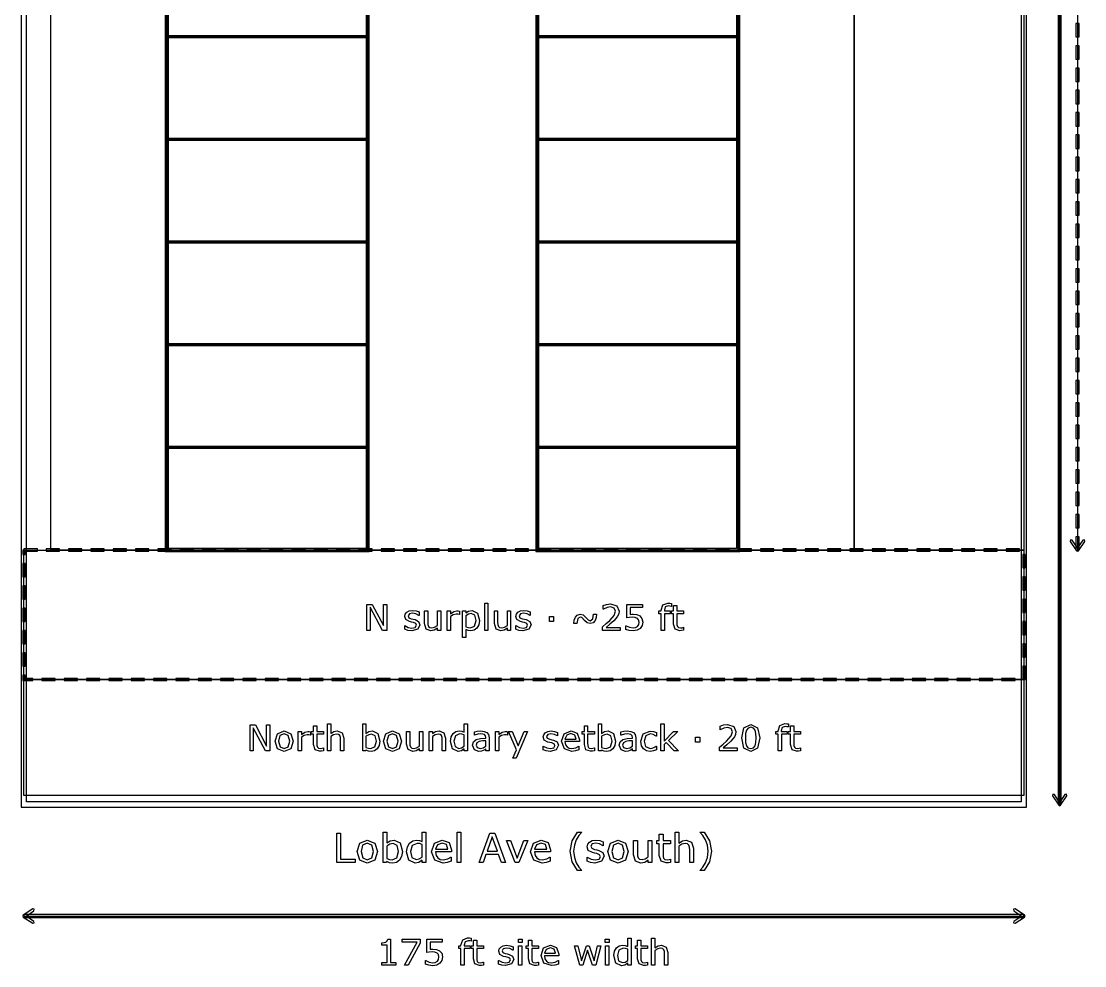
# Model space of a CAD drawing. Header units: inches. Extents: x -33163 to 19162, y -8858 to 30669.
# Drawn here: x 7209 to 9437, y 25389 to 27369 of the extents above; entities that cross this region are included whole.
import ezdxf

# ---------------------------------------------------------------- set-up
doc = ezdxf.new("R2010")
doc.units = ezdxf.units.IN
doc.layers.add('Layer 1', color=7, linetype='Continuous')
doc.layers.add('SOLID-2', color=253, linetype='Continuous')

# ---------------------------------------------------------------- blocks, each defined once
blk = doc.blocks.new('A$C0f725650')
at = {"layer": 'Layer 1', "color": 7}
for points in [[(112.058393, 276.383298), (112.058393, 156.739072), (171.642279, 156.739072), (171.642279, 276.383298), (112.058393, 276.383298)], [(112.375687, 276.066006), (171.324985, 276.066006), (171.324985, 157.056366), (112.375687, 157.056366), (112.375687, 276.066006)], [(173.507795, 276.224652), (173.507795, 156.897719), (173.692797, 156.897719), (173.692797, 276.224652), (173.507795, 276.224652)], [(120.591195, 269.437995), (120.591195, 171.886449), (132.682432, 171.886449), (132.682432, 269.437995), (120.591195, 269.437995)], [(142.551584, 269.437995), (142.551584, 171.886449), (154.642821, 171.886449), (154.642821, 269.437995), (142.551584, 269.437995)], [(112.21704, 171.97895), (171.483632, 171.97895), (171.483632, 164.306043), (112.21704, 164.306043), (112.21704, 171.97895)], [(112.150894, 164.570626), (112.150894, 164.239897), (112.746206, 164.239897), (112.746206, 164.372189), (112.283186, 164.372189), (112.283186, 164.570626), (112.150894, 164.570626)]]:
    blk.add_lwpolyline(points, close=True, dxfattribs=at)
for points in [[(173.600296, 276.224652), (173.600296, 156.897719)], [(113.804538, 269.345494), (120.683696, 269.345494), (120.683696, 171.97895), (113.804538, 171.97895), (113.804538, 269.345494)], [(120.683696, 269.345494), (132.589931, 269.345494), (132.589931, 171.97895), (120.683696, 171.97895), (120.683696, 269.345494)], [(120.776197, 269.252993), (132.49743, 269.252993), (132.49743, 172.071451), (120.776197, 172.071451), (120.776197, 269.252993)], [(132.589931, 269.345494), (142.644085, 269.345494), (142.644085, 171.97895), (132.589931, 171.97895), (132.589931, 269.345494)], [(142.644085, 269.345494), (154.55032, 269.345494), (154.55032, 171.97895), (142.644085, 171.97895), (142.644085, 269.345494)], [(142.736586, 269.252993), (154.457819, 269.252993), (154.457819, 172.071451), (142.736586, 172.071451), (142.736586, 269.252993)], [(154.55032, 269.345494), (161.429478, 269.345494), (161.429478, 171.97895), (154.55032, 171.97895), (154.55032, 269.345494)], [(161.429478, 269.345494), (171.483632, 269.345494), (171.483632, 171.97895), (161.429478, 171.97895), (161.429478, 269.345494)], [(174.658628, 269.345494), (174.658628, 171.97895)], [(174.566127, 203.199744), (174.566127, 202.405995), (174.751129, 202.405995), (174.751129, 203.199744), (174.566127, 203.199744)], [(120.683696, 202.458705), (120.683696, 202.353285), (132.589931, 202.353285), (132.589931, 202.458705), (120.683696, 202.458705)], [(120.683696, 202.405995), (132.589931, 202.405995)], [(142.644085, 202.458705), (142.644085, 202.353285), (154.55032, 202.353285), (154.55032, 202.458705), (142.644085, 202.458705)], [(142.644085, 202.405995), (154.55032, 202.405995)], [(174.566127, 201.876829), (174.566127, 201.08308), (174.751129, 201.08308), (174.751129, 201.876829), (174.566127, 201.876829)], [(174.566127, 200.553914), (174.566127, 199.760165), (174.751129, 199.760165), (174.751129, 200.553914), (174.566127, 200.553914)], [(174.566127, 199.230999), (174.566127, 198.43725), (174.751129, 198.43725), (174.751129, 199.230999), (174.566127, 199.230999)], [(174.566127, 197.908084), (174.566127, 197.114335), (174.751129, 197.114335), (174.751129, 197.908084), (174.566127, 197.908084)], [(120.683696, 196.373296), (120.683696, 196.267876), (132.589931, 196.267876), (132.589931, 196.373296), (120.683696, 196.373296)], [(120.683696, 196.320586), (132.589931, 196.320586)], [(142.644085, 196.373296), (142.644085, 196.267876), (154.55032, 196.267876), (154.55032, 196.373296), (142.644085, 196.373296)], [(142.644085, 196.320586), (154.55032, 196.320586)], [(174.566127, 196.585169), (174.566127, 195.79142), (174.751129, 195.79142), (174.751129, 196.585169), (174.566127, 196.585169)], [(174.566127, 195.262254), (174.566127, 194.468505), (174.751129, 194.468505), (174.751129, 195.262254), (174.566127, 195.262254)], [(174.566127, 193.939339), (174.566127, 193.14559), (174.751129, 193.14559), (174.751129, 193.939339), (174.566127, 193.939339)], [(174.566127, 192.616424), (174.566127, 191.822675), (174.751129, 191.822675), (174.751129, 192.616424), (174.566127, 192.616424)], [(174.566127, 191.293509), (174.566127, 190.49976), (174.751129, 190.49976), (174.751129, 191.293509), (174.566127, 191.293509)], [(120.683696, 190.287887), (120.683696, 190.182467), (132.589931, 190.182467), (132.589931, 190.287887), (120.683696, 190.287887)], [(120.683696, 190.235177), (132.589931, 190.235177)], [(142.644085, 190.287887), (142.644085, 190.182467), (154.55032, 190.182467), (154.55032, 190.287887), (142.644085, 190.287887)], [(142.644085, 190.235177), (154.55032, 190.235177)], [(174.566127, 189.970594), (174.566127, 189.176845), (174.751129, 189.176845), (174.751129, 189.970594), (174.566127, 189.970594)], [(174.566127, 188.647679), (174.566127, 187.85393), (174.751129, 187.85393), (174.751129, 188.647679), (174.566127, 188.647679)], [(174.566127, 187.324764), (174.566127, 186.531015), (174.751129, 186.531015), (174.751129, 187.324764), (174.566127, 187.324764)], [(174.566127, 186.001849), (174.566127, 185.2081), (174.751129, 185.2081), (174.751129, 186.001849), (174.566127, 186.001849)], [(174.566127, 184.678934), (174.566127, 183.885185), (174.751129, 183.885185), (174.751129, 184.678934), (174.566127, 184.678934)], [(120.683696, 184.202478), (120.683696, 184.097058), (132.589931, 184.097058), (132.589931, 184.202478), (120.683696, 184.202478)], [(120.683696, 184.149768), (132.589931, 184.149768)], [(142.644085, 184.202478), (142.644085, 184.097058), (154.55032, 184.097058), (154.55032, 184.202478), (142.644085, 184.202478)], [(142.644085, 184.149768), (154.55032, 184.149768)], [(174.566127, 183.356019), (174.566127, 182.56227), (174.751129, 182.56227), (174.751129, 183.356019), (174.566127, 183.356019)], [(174.566127, 182.033104), (174.566127, 181.239355), (174.751129, 181.239355), (174.751129, 182.033104), (174.566127, 182.033104)], [(174.566127, 180.710189), (174.566127, 179.91644), (174.751129, 179.91644), (174.751129, 180.710189), (174.566127, 180.710189)], [(174.566127, 179.387274), (174.566127, 178.593525), (174.751129, 178.593525), (174.751129, 179.387274), (174.566127, 179.387274)], [(120.683696, 178.117069), (120.683696, 178.011649), (132.589931, 178.011649), (132.589931, 178.117069), (120.683696, 178.117069)], [(120.683696, 178.064359), (132.589931, 178.064359)], [(142.644085, 178.117069), (142.644085, 178.011649), (154.55032, 178.011649), (154.55032, 178.117069), (142.644085, 178.117069)], [(142.644085, 178.064359), (154.55032, 178.064359)], [(174.566127, 178.064359), (174.566127, 177.27061), (174.751129, 177.27061), (174.751129, 178.064359), (174.566127, 178.064359)], [(174.566127, 176.741444), (174.566127, 175.947695), (174.751129, 175.947695), (174.751129, 176.741444), (174.566127, 176.741444)], [(174.566127, 175.418529), (174.566127, 174.62478), (174.751129, 174.62478), (174.751129, 175.418529), (174.566127, 175.418529)], [(174.566127, 174.095614), (174.566127, 173.301865), (174.751129, 173.301865), (174.751129, 174.095614), (174.566127, 174.095614)], [(174.566127, 172.772699), (174.566127, 171.97895), (174.751129, 171.97895), (174.751129, 172.772699), (174.566127, 172.772699)], [(174.249868, 172.592349), (174.230236, 172.496231), (174.600756, 171.940194), (174.658633, 171.909138), (174.716511, 171.940194), (175.08703, 172.496231), (175.067398, 172.592349), (174.97128, 172.573219), (174.658628, 172.104524), (174.345986, 172.573227), (174.249868, 172.592357), (174.249868, 172.592349)], [(112.21704, 172.045096), (112.21704, 171.97895), (112.150894, 171.97895), (112.150894, 171.714367), (112.283186, 171.714367), (112.283186, 171.912804), (113.010789, 171.912804), (113.010789, 172.045096), (112.21704, 172.045096)], [(113.539955, 172.045096), (113.539955, 171.912804), (114.333704, 171.912804), (114.333704, 172.045096), (113.539955, 172.045096)], [(114.86287, 172.045096), (114.86287, 171.912804), (115.656619, 171.912804), (115.656619, 172.045096), (114.86287, 172.045096)], [(116.185785, 172.045096), (116.185785, 171.912804), (116.979534, 171.912804), (116.979534, 172.045096), (116.185785, 172.045096)], [(117.5087, 172.045096), (117.5087, 171.912804), (118.302449, 171.912804), (118.302449, 172.045096), (117.5087, 172.045096)], [(118.831615, 172.045096), (118.831615, 171.912804), (119.625364, 171.912804), (119.625364, 172.045096), (118.831615, 172.045096)], [(120.15453, 172.045096), (120.15453, 171.912804), (120.948279, 171.912804), (120.948279, 172.045096), (120.15453, 172.045096)], [(121.477445, 172.045096), (121.477445, 171.912804), (122.271194, 171.912804), (122.271194, 172.045096), (121.477445, 172.045096)], [(122.80036, 172.045096), (122.80036, 171.912804), (123.594109, 171.912804), (123.594109, 172.045096), (122.80036, 172.045096)], [(124.123275, 172.045096), (124.123275, 171.912804), (124.917024, 171.912804), (124.917024, 172.045096), (124.123275, 172.045096)], [(125.44619, 172.045096), (125.44619, 171.912804), (126.239939, 171.912804), (126.239939, 172.045096), (125.44619, 172.045096)], [(126.769105, 172.045096), (126.769105, 171.912804), (127.562854, 171.912804), (127.562854, 172.045096), (126.769105, 172.045096)], [(128.09202, 172.045096), (128.09202, 171.912804), (128.885769, 171.912804), (128.885769, 172.045096), (128.09202, 172.045096)], [(129.414935, 172.045096), (129.414935, 171.912804), (130.208684, 171.912804), (130.208684, 172.045096), (129.414935, 172.045096)], [(130.73785, 172.045096), (130.73785, 171.912804), (131.531599, 171.912804), (131.531599, 172.045096), (130.73785, 172.045096)], [(132.060765, 172.045096), (132.060765, 171.912804), (132.854514, 171.912804), (132.854514, 172.045096), (132.060765, 172.045096)], [(133.38368, 172.045096), (133.38368, 171.912804), (134.177429, 171.912804), (134.177429, 172.045096), (133.38368, 172.045096)], [(134.706595, 172.045096), (134.706595, 171.912804), (135.500344, 171.912804), (135.500344, 172.045096), (134.706595, 172.045096)], [(136.02951, 172.045096), (136.02951, 171.912804), (136.823259, 171.912804), (136.823259, 172.045096), (136.02951, 172.045096)], [(137.352425, 172.045096), (137.352425, 171.912804), (138.146174, 171.912804), (138.146174, 172.045096), (137.352425, 172.045096)], [(138.67534, 172.045096), (138.67534, 171.912804), (139.469089, 171.912804), (139.469089, 172.045096), (138.67534, 172.045096)], [(139.998255, 172.045096), (139.998255, 171.912804), (140.792004, 171.912804), (140.792004, 172.045096), (139.998255, 172.045096)], [(141.32117, 172.045096), (141.32117, 171.912804), (142.114919, 171.912804), (142.114919, 172.045096), (141.32117, 172.045096)], [(142.644085, 172.045096), (142.644085, 171.912804), (143.437834, 171.912804), (143.437834, 172.045096), (142.644085, 172.045096)], [(143.967, 172.045096), (143.967, 171.912804), (144.760749, 171.912804), (144.760749, 172.045096), (143.967, 172.045096)], [(145.289915, 172.045096), (145.289915, 171.912804), (146.083664, 171.912804), (146.083664, 172.045096), (145.289915, 172.045096)], [(146.61283, 172.045096), (146.61283, 171.912804), (147.406579, 171.912804), (147.406579, 172.045096), (146.61283, 172.045096)], [(147.935745, 172.045096), (147.935745, 171.912804), (148.729494, 171.912804), (148.729494, 172.045096), (147.935745, 172.045096)], [(149.25866, 172.045096), (149.25866, 171.912804), (150.052409, 171.912804), (150.052409, 172.045096), (149.25866, 172.045096)], [(150.581575, 172.045096), (150.581575, 171.912804), (151.375324, 171.912804), (151.375324, 172.045096), (150.581575, 172.045096)], [(151.90449, 172.045096), (151.90449, 171.912804), (152.698239, 171.912804), (152.698239, 172.045096), (151.90449, 172.045096)], [(153.227405, 172.045096), (153.227405, 171.912804), (154.021154, 171.912804), (154.021154, 172.045096), (153.227405, 172.045096)], [(154.55032, 172.045096), (154.55032, 171.912804), (155.344069, 171.912804), (155.344069, 172.045096), (154.55032, 172.045096)], [(155.873235, 172.045096), (155.873235, 171.912804), (156.666984, 171.912804), (156.666984, 172.045096), (155.873235, 172.045096)], [(157.19615, 172.045096), (157.19615, 171.912804), (157.989899, 171.912804), (157.989899, 172.045096), (157.19615, 172.045096)], [(158.519065, 172.045096), (158.519065, 171.912804), (159.312814, 171.912804), (159.312814, 172.045096), (158.519065, 172.045096)], [(159.84198, 172.045096), (159.84198, 171.912804), (160.635729, 171.912804), (160.635729, 172.045096), (159.84198, 172.045096)], [(161.164895, 172.045096), (161.164895, 171.912804), (161.958644, 171.912804), (161.958644, 172.045096), (161.164895, 172.045096)], [(162.48781, 172.045096), (162.48781, 171.912804), (163.281559, 171.912804), (163.281559, 172.045096), (162.48781, 172.045096)], [(163.810725, 172.045096), (163.810725, 171.912804), (164.604474, 171.912804), (164.604474, 172.045096), (163.810725, 172.045096)], [(165.13364, 172.045096), (165.13364, 171.912804), (165.927389, 171.912804), (165.927389, 172.045096), (165.13364, 172.045096)], [(166.456555, 172.045096), (166.456555, 171.912804), (167.250304, 171.912804), (167.250304, 172.045096), (166.456555, 172.045096)], [(167.77947, 172.045096), (167.77947, 171.912804), (168.573219, 171.912804), (168.573219, 172.045096), (167.77947, 172.045096)], [(169.102385, 172.045096), (169.102385, 171.912804), (169.896134, 171.912804), (169.896134, 172.045096), (169.102385, 172.045096)], [(170.4253, 172.045096), (170.4253, 171.912804), (171.219049, 171.912804), (171.219049, 172.045096), (170.4253, 172.045096)], [(171.417486, 171.714367), (171.417486, 170.920618), (171.549778, 170.920618), (171.549778, 171.714367), (171.417486, 171.714367)], [(112.150894, 171.185201), (112.150894, 170.391452), (112.283186, 170.391452), (112.283186, 171.185201), (112.150894, 171.185201)], [(171.417486, 170.391452), (171.417486, 169.597703), (171.549778, 169.597703), (171.549778, 170.391452), (171.417486, 170.391452)], [(112.150894, 169.862286), (112.150894, 169.068537), (112.283186, 169.068537), (112.283186, 169.862286), (112.150894, 169.862286)], [(171.417486, 169.068537), (171.417486, 168.274788), (171.549778, 168.274788), (171.549778, 169.068537), (171.417486, 169.068537)], [(112.150894, 168.539371), (112.150894, 167.745622), (112.283186, 167.745622), (112.283186, 168.539371), (112.150894, 168.539371)], [(133.721642, 167.216456), (133.468429, 167.216456), (132.738759, 168.593116), (132.738759, 167.216456), (132.547555, 167.216456), (132.547555, 168.755379), (132.864849, 168.755379), (133.530442, 167.49861), (133.530442, 168.755379), (133.721642, 168.755379), (133.721642, 167.216456)], [(135.684311, 167.549251), (135.553054, 167.289835), (135.196486, 167.18855), (134.960843, 167.218522), (134.782043, 167.285703), (134.782043, 167.503777), (134.792389, 167.503777), (134.997028, 167.39319), (135.213033, 167.352883), (135.413537, 167.394224), (135.485885, 167.524446), (135.44661, 167.627801), (135.295716, 167.687744), (135.187197, 167.70944), (135.066272, 167.736311), (134.850266, 167.854135), (134.787221, 168.046371), (134.816159, 168.180729), (134.906077, 168.293383), (135.052836, 168.369866), (135.253343, 168.398803), (135.462114, 168.372954), (135.638848, 168.311978), (135.638848, 168.104238), (135.628503, 168.104238), (135.447636, 168.196223), (135.238865, 168.234463), (135.05903, 168.193122), (134.985651, 168.072199), (135.030093, 167.964713), (135.170652, 167.905801), (135.29054, 167.881009), (135.402163, 167.858281), (135.610934, 167.751829), (135.684314, 167.549256), (135.684311, 167.549251)], [(136.919377, 167.216456), (136.725075, 167.216456), (136.725075, 167.344615), (136.536972, 167.225759), (136.338535, 167.184418), (136.055349, 167.295005), (135.954062, 167.621599), (135.954062, 168.370906), (136.148366, 168.370906), (136.148366, 167.713584), (136.156621, 167.562687), (136.19176, 167.456234), (136.264108, 167.390089), (136.393298, 167.369425), (136.557628, 167.408697), (136.725062, 167.50895), (136.725062, 168.370911), (136.919363, 168.370911), (136.919377, 167.216456)], [(138.022151, 168.159033), (138.011806, 168.159033), (137.927054, 168.173506), (137.830937, 168.178665), (137.657304, 168.138358), (137.496075, 168.036039), (137.496075, 167.216456), (137.301771, 167.216456), (137.301771, 168.370906), (137.496075, 168.370906), (137.496075, 168.200374), (137.69968, 168.331631), (137.880546, 168.370906), (137.953928, 168.36781), (138.02214, 168.358523), (138.022151, 168.159033)], [(139.221042, 167.807635), (139.180736, 167.550286), (139.067047, 167.353915), (138.905816, 167.235059), (138.710479, 167.193718), (138.547181, 167.21335), (138.399388, 167.274328), (138.399388, 166.790639), (138.205086, 166.790639), (138.205086, 168.3709), (138.399388, 168.3709), (138.399388, 168.249978), (138.57302, 168.358499), (138.779726, 168.402941), (139.104253, 168.244811), (139.221042, 167.80763), (139.221042, 167.807635)], [(139.720236, 167.216456), (139.525932, 167.216456), (139.525932, 168.824626), (139.720236, 168.824626), (139.720236, 167.216456)], [(141.061754, 167.216456), (140.867452, 167.216456), (140.867452, 167.344615), (140.67935, 167.225759), (140.480913, 167.184418), (140.197727, 167.295005), (140.096439, 167.621599), (140.096439, 168.370906), (140.290744, 168.370906), (140.290744, 167.713584), (140.298999, 167.562687), (140.334138, 167.456234), (140.406485, 167.390089), (140.535676, 167.369425), (140.700006, 167.408697), (140.867439, 167.50895), (140.867439, 168.370911), (141.061741, 168.370911), (141.061754, 167.216456)], [(142.268914, 167.549251), (142.137657, 167.289835), (141.781089, 167.18855), (141.545446, 167.218522), (141.366644, 167.285703), (141.366644, 167.503777), (141.376989, 167.503777), (141.581626, 167.39319), (141.797634, 167.352883), (141.998137, 167.394224), (142.070485, 167.524446), (142.03121, 167.627801), (141.880316, 167.687744), (141.771795, 167.70944), (141.650872, 167.736311), (141.434867, 167.854135), (141.371822, 168.046371), (141.400759, 168.180729), (141.490675, 168.293383), (141.637437, 168.369866), (141.83794, 168.398803), (142.046715, 168.372954), (142.223448, 168.311978), (142.223448, 168.104238), (142.213103, 168.104238), (142.032237, 168.196223), (141.823465, 168.234463), (141.643631, 168.193122), (141.570251, 168.072199), (141.61469, 167.964713), (141.75525, 167.905801), (141.875141, 167.881009), (141.98676, 167.858281), (142.195535, 167.751829), (142.268914, 167.549256), (142.268914, 167.549251)], [(147.554372, 167.216456), (146.512577, 167.216456), (146.512577, 167.432464), (146.72962, 167.618498), (146.933224, 167.8035), (147.205041, 168.108389), (147.27842, 168.353337), (147.198839, 168.540406), (146.978698, 168.608618), (146.775093, 168.575545), (146.561154, 168.47426), (146.550809, 168.47426), (146.550809, 168.6913), (146.746148, 168.757446), (146.983857, 168.787418), (147.354895, 168.672697), (147.489253, 168.363672), (147.466526, 168.19934), (147.401414, 168.055682), (147.306329, 167.929589), (147.175072, 167.79213), (146.946662, 167.581292), (146.726521, 167.39319), (147.554375, 167.39319), (147.554372, 167.216456)], [(148.887625, 167.705315), (148.84835, 167.499642), (148.740863, 167.334277), (148.563095, 167.222658), (148.325386, 167.184418), (148.082507, 167.211289), (147.885101, 167.274334), (147.885101, 167.492408), (147.899574, 167.492408), (148.098011, 167.400423), (148.321253, 167.363218), (148.462847, 167.383881), (148.585836, 167.456229), (148.654048, 167.562681), (148.677834, 167.706342), (148.649929, 167.840703), (148.57448, 167.928552), (148.443223, 167.983329), (148.271657, 167.999865), (148.095958, 167.987456), (147.951263, 167.962665), (147.951263, 168.755382), (148.877303, 168.755382), (148.877303, 168.574513), (148.150735, 168.574513), (148.150735, 168.165237), (148.241685, 168.171429), (148.322301, 168.173545), (148.541407, 168.15185), (148.714008, 168.077436), (148.842164, 167.930674), (148.887641, 167.705366), (148.887625, 167.705315)], [(150.593976, 168.636523), (150.583631, 168.636523), (150.499917, 168.655123), (150.408966, 168.665469), (150.227066, 168.60966), (150.171254, 168.410188), (150.171254, 168.370914), (150.52162, 168.370914), (150.52162, 168.207616), (150.177456, 168.207616), (150.177456, 167.216456), (149.983152, 167.216456), (149.983152, 168.207608), (149.851895, 168.207608), (149.851895, 168.370906), (149.983152, 168.370906), (149.983152, 168.409146), (150.085471, 168.724373), (150.381061, 168.83496), (150.497848, 168.828769), (150.593965, 168.814297), (150.593976, 168.636523)], [(151.316412, 167.226791), (151.196524, 167.203031), (151.081801, 167.193718), (150.813085, 167.288804), (150.7211, 167.593693), (150.7211, 168.207608), (150.589843, 168.207608), (150.589843, 168.370906), (150.7211, 168.370906), (150.7211, 168.702669), (150.915405, 168.702669), (150.915405, 168.370906), (151.316412, 168.370906), (151.316412, 168.207608), (150.915405, 168.207608), (150.915405, 167.681543), (150.919532, 167.538917), (150.948472, 167.443833), (151.010483, 167.382855), (151.132439, 167.364255), (151.231658, 167.377696), (151.306072, 167.401455), (151.316417, 167.401455), (151.316412, 167.226791)], [(139.020539, 167.802476), (138.949226, 168.114602), (138.730117, 168.217956), (138.561651, 168.181782), (138.399388, 168.086696), (138.399388, 167.432475), (138.540982, 167.381831), (138.676375, 167.36839), (138.929588, 167.477943), (139.020539, 167.80247), (139.020539, 167.802476)], [(143.608366, 167.744587), (143.361354, 167.744587), (143.361354, 168.037076), (143.608366, 168.037076), (143.608366, 167.744587)], [(146.152911, 168.174535), (146.129125, 167.972999), (146.061947, 167.796266), (145.947224, 167.671208), (145.776692, 167.625734), (145.604094, 167.666041), (145.441831, 167.812802), (145.288867, 167.975066), (145.189649, 168.008139), (145.040821, 167.917188), (144.979842, 167.6247), (144.807244, 167.6247), (144.829972, 167.825203), (144.897149, 168.002971), (145.012905, 168.12596), (145.183439, 168.173503), (145.355002, 168.133194), (145.519335, 167.986435), (145.654727, 167.837607), (145.770482, 167.791099), (145.926544, 167.895484), (145.980286, 168.174535), (146.152911, 168.174535)], [(171.417486, 167.745622), (171.417486, 166.951873), (171.549778, 166.951873), (171.549778, 167.745622), (171.417486, 167.745622)], [(112.150894, 167.216456), (112.150894, 166.422707), (112.283186, 166.422707), (112.283186, 167.216456), (112.150894, 167.216456)], [(171.417486, 166.422707), (171.417486, 165.628958), (171.549778, 165.628958), (171.549778, 166.422707), (171.417486, 166.422707)], [(112.150894, 165.893541), (112.150894, 165.099792), (112.283186, 165.099792), (112.283186, 165.893541), (112.150894, 165.893541)], [(171.417486, 165.099792), (171.417486, 164.306043), (171.549778, 164.306043), (171.549778, 165.099792), (171.417486, 165.099792)], [(112.21704, 164.306043), (171.483632, 164.306043), (171.483632, 157.426885), (112.21704, 157.426885), (112.21704, 164.306043)], [(113.275372, 164.372189), (113.275372, 164.239897), (114.069121, 164.239897), (114.069121, 164.372189), (113.275372, 164.372189)], [(114.598287, 164.372189), (114.598287, 164.239897), (115.392036, 164.239897), (115.392036, 164.372189), (114.598287, 164.372189)], [(115.921202, 164.372189), (115.921202, 164.239897), (116.714951, 164.239897), (116.714951, 164.372189), (115.921202, 164.372189)], [(117.244117, 164.372189), (117.244117, 164.239897), (118.037866, 164.239897), (118.037866, 164.372189), (117.244117, 164.372189)], [(118.567032, 164.372189), (118.567032, 164.239897), (119.360781, 164.239897), (119.360781, 164.372189), (118.567032, 164.372189)], [(119.889947, 164.372189), (119.889947, 164.239897), (120.683696, 164.239897), (120.683696, 164.372189), (119.889947, 164.372189)], [(121.212862, 164.372189), (121.212862, 164.239897), (122.006611, 164.239897), (122.006611, 164.372189), (121.212862, 164.372189)], [(122.535777, 164.372189), (122.535777, 164.239897), (123.329526, 164.239897), (123.329526, 164.372189), (122.535777, 164.372189)], [(123.858692, 164.372189), (123.858692, 164.239897), (124.652441, 164.239897), (124.652441, 164.372189), (123.858692, 164.372189)], [(125.181607, 164.372189), (125.181607, 164.239897), (125.975356, 164.239897), (125.975356, 164.372189), (125.181607, 164.372189)], [(126.504522, 164.372189), (126.504522, 164.239897), (127.298271, 164.239897), (127.298271, 164.372189), (126.504522, 164.372189)], [(127.827437, 164.372189), (127.827437, 164.239897), (128.621186, 164.239897), (128.621186, 164.372189), (127.827437, 164.372189)], [(129.150352, 164.372189), (129.150352, 164.239897), (129.944101, 164.239897), (129.944101, 164.372189), (129.150352, 164.372189)], [(130.473267, 164.372189), (130.473267, 164.239897), (131.267016, 164.239897), (131.267016, 164.372189), (130.473267, 164.372189)], [(131.796182, 164.372189), (131.796182, 164.239897), (132.589931, 164.239897), (132.589931, 164.372189), (131.796182, 164.372189)], [(133.119097, 164.372189), (133.119097, 164.239897), (133.912846, 164.239897), (133.912846, 164.372189), (133.119097, 164.372189)], [(134.442012, 164.372189), (134.442012, 164.239897), (135.235761, 164.239897), (135.235761, 164.372189), (134.442012, 164.372189)], [(135.764927, 164.372189), (135.764927, 164.239897), (136.558676, 164.239897), (136.558676, 164.372189), (135.764927, 164.372189)], [(137.087842, 164.372189), (137.087842, 164.239897), (137.881591, 164.239897), (137.881591, 164.372189), (137.087842, 164.372189)], [(138.410757, 164.372189), (138.410757, 164.239897), (139.204506, 164.239897), (139.204506, 164.372189), (138.410757, 164.372189)], [(139.733672, 164.372189), (139.733672, 164.239897), (140.527421, 164.239897), (140.527421, 164.372189), (139.733672, 164.372189)], [(141.056587, 164.372189), (141.056587, 164.239897), (141.850336, 164.239897), (141.850336, 164.372189), (141.056587, 164.372189)], [(142.379502, 164.372189), (142.379502, 164.239897), (143.173251, 164.239897), (143.173251, 164.372189), (142.379502, 164.372189)], [(143.702417, 164.372189), (143.702417, 164.239897), (144.496166, 164.239897), (144.496166, 164.372189), (143.702417, 164.372189)], [(145.025332, 164.372189), (145.025332, 164.239897), (145.819081, 164.239897), (145.819081, 164.372189), (145.025332, 164.372189)], [(146.348247, 164.372189), (146.348247, 164.239897), (147.141996, 164.239897), (147.141996, 164.372189), (146.348247, 164.372189)], [(147.671162, 164.372189), (147.671162, 164.239897), (148.464911, 164.239897), (148.464911, 164.372189), (147.671162, 164.372189)], [(148.994077, 164.372189), (148.994077, 164.239897), (149.787826, 164.239897), (149.787826, 164.372189), (148.994077, 164.372189)], [(150.316992, 164.372189), (150.316992, 164.239897), (151.110741, 164.239897), (151.110741, 164.372189), (150.316992, 164.372189)], [(151.639907, 164.372189), (151.639907, 164.239897), (152.433656, 164.239897), (152.433656, 164.372189), (151.639907, 164.372189)], [(152.962822, 164.372189), (152.962822, 164.239897), (153.756571, 164.239897), (153.756571, 164.372189), (152.962822, 164.372189)], [(154.285737, 164.372189), (154.285737, 164.239897), (155.079486, 164.239897), (155.079486, 164.372189), (154.285737, 164.372189)], [(155.608652, 164.372189), (155.608652, 164.239897), (156.402401, 164.239897), (156.402401, 164.372189), (155.608652, 164.372189)], [(156.931567, 164.372189), (156.931567, 164.239897), (157.725316, 164.239897), (157.725316, 164.372189), (156.931567, 164.372189)], [(158.254482, 164.372189), (158.254482, 164.239897), (159.048231, 164.239897), (159.048231, 164.372189), (158.254482, 164.372189)], [(159.577397, 164.372189), (159.577397, 164.239897), (160.371146, 164.239897), (160.371146, 164.372189), (159.577397, 164.372189)], [(160.900312, 164.372189), (160.900312, 164.239897), (161.694061, 164.239897), (161.694061, 164.372189), (160.900312, 164.372189)], [(162.223227, 164.372189), (162.223227, 164.239897), (163.016976, 164.239897), (163.016976, 164.372189), (162.223227, 164.372189)], [(163.546142, 164.372189), (163.546142, 164.239897), (164.339891, 164.239897), (164.339891, 164.372189), (163.546142, 164.372189)], [(164.869057, 164.372189), (164.869057, 164.239897), (165.662806, 164.239897), (165.662806, 164.372189), (164.869057, 164.372189)], [(166.191972, 164.372189), (166.191972, 164.239897), (166.985721, 164.239897), (166.985721, 164.372189), (166.191972, 164.372189)], [(167.514887, 164.372189), (167.514887, 164.239897), (168.308636, 164.239897), (168.308636, 164.372189), (167.514887, 164.372189)], [(168.837802, 164.372189), (168.837802, 164.239897), (169.631551, 164.239897), (169.631551, 164.372189), (168.837802, 164.372189)], [(170.160717, 164.372189), (170.160717, 164.239897), (170.954466, 164.239897), (170.954466, 164.372189), (170.160717, 164.372189)], [(126.792875, 160.072715), (126.539661, 160.072715), (125.809992, 161.449375), (125.809992, 160.072715), (125.618788, 160.072715), (125.618788, 161.611638), (125.936081, 161.611638), (126.601674, 160.354869), (126.601674, 161.611638), (126.792875, 161.611638), (126.792875, 160.072715)], [(129.974073, 160.08305), (129.854185, 160.05929), (129.739462, 160.049977), (129.470746, 160.145063), (129.378761, 160.449952), (129.378761, 161.063867), (129.247504, 161.063867), (129.247504, 161.227165), (129.378761, 161.227165), (129.378761, 161.558928), (129.573066, 161.558928), (129.573066, 161.227165), (129.974073, 161.227165), (129.974073, 161.063867), (129.573066, 161.063867), (129.573066, 160.537802), (129.577193, 160.395176), (129.606133, 160.300092), (129.668144, 160.239114), (129.7901, 160.220514), (129.889319, 160.233955), (129.963733, 160.257714), (129.974078, 160.257714), (129.974073, 160.08305)], [(131.173999, 160.072715), (130.979695, 160.072715), (130.979695, 160.73004), (130.970408, 160.878868), (130.9363, 160.988421), (130.861887, 161.0525), (130.735797, 161.074196), (130.569398, 161.034921), (130.402999, 160.934668), (130.402999, 160.072715), (130.208684, 160.072715), (130.208684, 161.680885), (130.402986, 161.680885), (130.402986, 161.099009), (130.591088, 161.21683), (130.79056, 161.259206), (131.075812, 161.146549), (131.173999, 160.822022), (131.173999, 160.072715)], [(133.308232, 160.658724), (133.26689, 160.398276), (133.157337, 160.203972), (132.996108, 160.080983), (132.802838, 160.040677), (132.631272, 160.064436), (132.486577, 160.126449), (132.474176, 160.072715), (132.292275, 160.072715), (132.292275, 161.680885), (132.486577, 161.680885), (132.486577, 161.106242), (132.66021, 161.215796), (132.866915, 161.259206), (133.189376, 161.10211), (133.308232, 160.658724), (133.308232, 160.658724)], [(138.51101, 160.072715), (138.316706, 160.072715), (138.316706, 160.193637), (138.142039, 160.080983), (137.944636, 160.040677), (137.615973, 160.199839), (137.495051, 160.641156), (137.536392, 160.902638), (137.650081, 161.097974), (137.813379, 161.217865), (138.007681, 161.259206), (138.168912, 161.239574), (138.316706, 161.180662), (138.316706, 161.68089), (138.51101, 161.68089), (138.51101, 160.072715)], [(146.027853, 160.08305), (145.907965, 160.05929), (145.793242, 160.049977), (145.524526, 160.145063), (145.432541, 160.449952), (145.432541, 161.063867), (145.301284, 161.063867), (145.301284, 161.227165), (145.432541, 161.227165), (145.432541, 161.558928), (145.626846, 161.558928), (145.626846, 161.227165), (146.027853, 161.227165), (146.027853, 161.063867), (145.626846, 161.063867), (145.626846, 160.537802), (145.630973, 160.395176), (145.659913, 160.300092), (145.721923, 160.239114), (145.84388, 160.220514), (145.943099, 160.233955), (146.017513, 160.257714), (146.027858, 160.257714), (146.027853, 160.08305)], [(147.27842, 160.658724), (147.237079, 160.398276), (147.127526, 160.203972), (146.966297, 160.080983), (146.773027, 160.040677), (146.601461, 160.064436), (146.456768, 160.126449), (146.444365, 160.072715), (146.262464, 160.072715), (146.262464, 161.680885), (146.456768, 161.680885), (146.456768, 161.106242), (146.630401, 161.215796), (146.837106, 161.259206), (147.159567, 161.10211), (147.27842, 160.658724), (147.27842, 160.658724)], [(151.003254, 160.072715), (150.746939, 160.072715), (150.283919, 160.578111), (150.157829, 160.45822), (150.157829, 160.072715), (149.963525, 160.072715), (149.963525, 161.680885), (150.157829, 161.680885), (150.157829, 160.649424), (150.719034, 161.227165), (150.963979, 161.227165), (150.42758, 160.693866), (151.003254, 160.072715)], [(154.48314, 160.072715), (153.441344, 160.072715), (153.441344, 160.288723), (153.658387, 160.474757), (153.861991, 160.659759), (154.133808, 160.964648), (154.207188, 161.209596), (154.127606, 161.396665), (153.907465, 161.464877), (153.703861, 161.431804), (153.489922, 161.330519), (153.479576, 161.330519), (153.479576, 161.547559), (153.674915, 161.613705), (153.912625, 161.643677), (154.283663, 161.528956), (154.418021, 161.219931), (154.395293, 161.055599), (154.330182, 160.911941), (154.235096, 160.785848), (154.103839, 160.648389), (153.87543, 160.437551), (153.655289, 160.249449), (154.483142, 160.249449), (154.48314, 160.072715)], [(155.826727, 160.842694), (155.696501, 160.233947), (155.29446, 160.040677), (154.889317, 160.237045), (154.762193, 160.840625), (154.891383, 161.446274), (155.29446, 161.642642), (155.698568, 161.443173), (155.826727, 160.842694), (155.826727, 160.842694)], [(155.554907, 160.373472), (155.603485, 160.569843), (155.616926, 160.842694), (155.603485, 161.115545), (155.553875, 161.311913), (155.454657, 161.431804), (155.29446, 161.47211), (155.133228, 161.431804), (155.032978, 161.309847), (154.9844, 161.110378), (154.971991, 160.840625), (154.983368, 160.570875), (155.031943, 160.376573), (155.128061, 160.253581), (155.29446, 160.211208), (155.455689, 160.251515), (155.554907, 160.373472), (155.554907, 160.373472)], [(157.522743, 161.492782), (157.512398, 161.492782), (157.428684, 161.511382), (157.337734, 161.521728), (157.155833, 161.465919), (157.100022, 161.266447), (157.100022, 161.227173), (157.450388, 161.227173), (157.450388, 161.063875), (157.106224, 161.063875), (157.106224, 160.072715), (156.911919, 160.072715), (156.911919, 161.063867), (156.780662, 161.063867), (156.780662, 161.227165), (156.911919, 161.227165), (156.911919, 161.265405), (157.014239, 161.580632), (157.309828, 161.691219), (157.426615, 161.685028), (157.522733, 161.670556), (157.522743, 161.492782)], [(158.245179, 160.08305), (158.125291, 160.05929), (158.010568, 160.049977), (157.741852, 160.145063), (157.649868, 160.449952), (157.649868, 161.063867), (157.518611, 161.063867), (157.518611, 161.227165), (157.649868, 161.227165), (157.649868, 161.558928), (157.844172, 161.558928), (157.844172, 161.227165), (158.245179, 161.227165), (158.245179, 161.063867), (157.844172, 161.063867), (157.844172, 160.537802), (157.848299, 160.395176), (157.87724, 160.300092), (157.93925, 160.239114), (158.061207, 160.220514), (158.160425, 160.233955), (158.234839, 160.257714), (158.245185, 160.257714), (158.245179, 160.08305)], [(128.170567, 160.649424), (128.025874, 160.203972), (127.638302, 160.040677), (127.248662, 160.203972), (127.105001, 160.649424), (127.248662, 161.094873), (127.638302, 161.259206), (128.025874, 161.094873), (128.170567, 160.649424), (128.170567, 160.649424)], [(127.970063, 160.649424), (127.882214, 160.982219), (127.638302, 161.091772), (127.392322, 160.982219), (127.305505, 160.649424), (127.393354, 160.319727), (127.638302, 160.208107), (127.881179, 160.318695), (127.970063, 160.649424), (127.970063, 160.649424)], [(129.191693, 161.015292), (129.181348, 161.015292), (129.096597, 161.029765), (129.000479, 161.034924), (128.826846, 160.994617), (128.665617, 160.892298), (128.665617, 160.072715), (128.471313, 160.072715), (128.471313, 161.227165), (128.665617, 161.227165), (128.665617, 161.056633), (128.869222, 161.18789), (129.050088, 161.227165), (129.12347, 161.224069), (129.191683, 161.214782), (129.191693, 161.015292)], [(133.107728, 160.653565), (133.039516, 160.966725), (132.819375, 161.074212), (132.647809, 161.037004), (132.486577, 160.942952), (132.486577, 160.281495), (132.628171, 160.229819), (132.763564, 160.215346), (133.015743, 160.320767), (133.107728, 160.653562), (133.107728, 160.653565)], [(134.594973, 160.649437), (134.45028, 160.203985), (134.062708, 160.04069), (133.673068, 160.203985), (133.529407, 160.649437), (133.673068, 161.094886), (134.062708, 161.259219), (134.45028, 161.094886), (134.594973, 160.649437), (134.594973, 160.649437)], [(134.394469, 160.649437), (134.30662, 160.982232), (134.062708, 161.091786), (133.816728, 160.982232), (133.729911, 160.649437), (133.81776, 160.31974), (134.062708, 160.208121), (134.305585, 160.318708), (134.394469, 160.649437), (134.394469, 160.649437)], [(135.852776, 160.072715), (135.658475, 160.072715), (135.658475, 160.200874), (135.470372, 160.082018), (135.271935, 160.040677), (134.988749, 160.151264), (134.887461, 160.477858), (134.887461, 161.227165), (135.081766, 161.227165), (135.081766, 160.569843), (135.090021, 160.418946), (135.12516, 160.312493), (135.197508, 160.246348), (135.326698, 160.225684), (135.491028, 160.264956), (135.658461, 160.365209), (135.658461, 161.22717), (135.852763, 161.22717), (135.852776, 160.072715)], [(137.200496, 160.072715), (137.006194, 160.072715), (137.006194, 160.73004), (136.996881, 160.878868), (136.962774, 160.988421), (136.88836, 161.0525), (136.76227, 161.074196), (136.595871, 161.034921), (136.429475, 160.934668), (136.429475, 160.072715), (136.23517, 160.072715), (136.23517, 161.227165), (136.429475, 161.227165), (136.429475, 161.099009), (136.617577, 161.21683), (136.817047, 161.259206), (137.102301, 161.146549), (137.200486, 160.822022), (137.200496, 160.072715)], [(138.316706, 160.356935), (138.316706, 161.019427), (138.176146, 161.068002), (138.040754, 161.081443), (137.786505, 160.967754), (137.695555, 160.645294), (137.765836, 160.332136), (137.991144, 160.225684), (138.158575, 160.261855), (138.316706, 160.356941), (138.316706, 160.356935)], [(139.790515, 160.072715), (139.597245, 160.072715), (139.597245, 160.195704), (139.526967, 160.146094), (139.442218, 160.096485), (139.330596, 160.057213), (139.182802, 160.040677), (138.918219, 160.144028), (138.809698, 160.407579), (138.865509, 160.619452), (139.026738, 160.747608), (139.279954, 160.810653), (139.597245, 160.835444), (139.597245, 160.865416), (139.573486, 160.974972), (139.50734, 161.043184), (139.408121, 161.075223), (139.287199, 161.083478), (139.116667, 161.062814), (138.922363, 161.004936), (138.912017, 161.004936), (138.912017, 161.202339), (139.076347, 161.236446), (139.288223, 161.255046), (139.500095, 161.234383), (139.657192, 161.166168), (139.75641, 161.043179), (139.790515, 160.856111), (139.790515, 160.072715)], [(140.885021, 161.015292), (140.874676, 161.015292), (140.789927, 161.029765), (140.693809, 161.034924), (140.520177, 160.994617), (140.358945, 160.892298), (140.358945, 160.072715), (140.164643, 160.072715), (140.164643, 161.227165), (140.358945, 161.227165), (140.358945, 161.056633), (140.56255, 161.18789), (140.743419, 161.227165), (140.816798, 161.224069), (140.88501, 161.214782), (140.885021, 161.015292)], [(142.066344, 161.227165), (141.392483, 159.646903), (141.184743, 159.646903), (141.399717, 160.128526), (140.939797, 161.227165), (141.150638, 161.227165), (141.505137, 160.371405), (141.862737, 161.227165), (142.066344, 161.227165)], [(143.889485, 160.40551), (143.758228, 160.146094), (143.40166, 160.044809), (143.166017, 160.074781), (142.987215, 160.141962), (142.987215, 160.360036), (142.99756, 160.360036), (143.202196, 160.249449), (143.418205, 160.209142), (143.618708, 160.250483), (143.691056, 160.380705), (143.651781, 160.48406), (143.500887, 160.544003), (143.392365, 160.565699), (143.271443, 160.59257), (143.055437, 160.710394), (142.992393, 160.90263), (143.02133, 161.036988), (143.111246, 161.149642), (143.258008, 161.226125), (143.458511, 161.255062), (143.667286, 161.229213), (143.844019, 161.168237), (143.844019, 160.960497), (143.833674, 160.960497), (143.652808, 161.052482), (143.444036, 161.090722), (143.264201, 161.049381), (143.190822, 160.928458), (143.235261, 160.820972), (143.375821, 160.76206), (143.495712, 160.737268), (143.607331, 160.71454), (143.816106, 160.608088), (143.889485, 160.405515), (143.889485, 160.40551)], [(145.133853, 160.629787), (144.283259, 160.629787), (144.3153, 160.44375), (144.403149, 160.31456), (144.530273, 160.240146), (144.693569, 160.215354), (144.930246, 160.261863), (145.10078, 160.354882), (145.111126, 160.354882), (145.111126, 160.143009), (144.910622, 160.073763), (144.695648, 160.045857), (144.247096, 160.200887), (144.085867, 160.643235), (144.239862, 161.09282), (144.647071, 161.259219), (145.00674, 161.122792), (145.133864, 160.73522), (145.133853, 160.629787)], [(144.944716, 160.778615), (144.867201, 161.015292), (144.636726, 161.099009), (144.387645, 161.007024), (144.283259, 160.778615), (144.944716, 160.778615)], [(147.077917, 160.653565), (147.009704, 160.966725), (146.789564, 161.074212), (146.617997, 161.037004), (146.456768, 160.942952), (146.456768, 160.281495), (146.59836, 160.229819), (146.733752, 160.215346), (146.985934, 160.320767), (147.077917, 160.653562), (147.077917, 160.653565)], [(148.478347, 160.072715), (148.285077, 160.072715), (148.285077, 160.195704), (148.214798, 160.146094), (148.130047, 160.096485), (148.018427, 160.057213), (147.870634, 160.040677), (147.606051, 160.144028), (147.497529, 160.407579), (147.553341, 160.619452), (147.714569, 160.747608), (147.967783, 160.810653), (148.285077, 160.835444), (148.285077, 160.865416), (148.261317, 160.974972), (148.195171, 161.043184), (148.095953, 161.075223), (147.97503, 161.083478), (147.804499, 161.062814), (147.610194, 161.004936), (147.599849, 161.004936), (147.599849, 161.202339), (147.764179, 161.236446), (147.976052, 161.255046), (148.187924, 161.234383), (148.345021, 161.166168), (148.444239, 161.043179), (148.478347, 160.856111), (148.478347, 160.072715)], [(149.706178, 160.145063), (149.521177, 160.072715), (149.336175, 160.046865), (149.106731, 160.083039), (148.927931, 160.194661), (148.811142, 160.382764), (148.769801, 160.648379), (148.92483, 161.092796), (149.336175, 161.254025), (149.530477, 161.226122), (149.706178, 161.157907), (149.706178, 160.941902), (149.695833, 160.941902), (149.511866, 161.048354), (149.327899, 161.085563), (149.066417, 160.97394), (148.971331, 160.648379), (149.064348, 160.326953), (149.327899, 160.215331), (149.447787, 160.230835), (149.557342, 160.271142), (149.636924, 160.316618), (149.695833, 160.358991), (149.706178, 160.358991), (149.706178, 160.145063)], [(152.269326, 160.600846), (152.022311, 160.600846), (152.022311, 160.893335), (152.269326, 160.893335), (152.269326, 160.600846)], [(139.597245, 160.356935), (139.597245, 160.678361), (139.387441, 160.662857), (139.197272, 160.632885), (139.06188, 160.558471), (139.010202, 160.421012), (139.070148, 160.27115), (139.253081, 160.22154), (139.440149, 160.260815), (139.597245, 160.356933), (139.597245, 160.356935)], [(148.285077, 160.356935), (148.285077, 160.678361), (148.07527, 160.662857), (147.885101, 160.632885), (147.749709, 160.558471), (147.698033, 160.421012), (147.757977, 160.27115), (147.940912, 160.22154), (148.12798, 160.260815), (148.285077, 160.356933), (148.285077, 160.356935)], [(173.191536, 157.511118), (173.171904, 157.415), (173.542424, 156.858963), (173.600301, 156.827907), (173.658179, 156.858963), (174.028698, 157.415), (174.009066, 157.511118), (173.912948, 157.491988), (173.600296, 157.023293), (173.287654, 157.491996), (173.191536, 157.511126), (173.191536, 157.511118)], [(131.847471, 153.45814), (130.75219, 153.45814), (130.75219, 155.189428), (130.982409, 155.189428), (130.982409, 153.662779), (131.847471, 153.662779), (131.847471, 153.45814)], [(134.648458, 154.117415), (134.60195, 153.82441), (134.478702, 153.60582), (134.297317, 153.467456), (134.07989, 153.422109), (133.88688, 153.44885), (133.724098, 153.518616), (133.710146, 153.45814), (133.505507, 153.45814), (133.505507, 155.267329), (133.724098, 155.267329), (133.724098, 154.620858), (133.919434, 154.744106), (134.151979, 154.79294), (134.514746, 154.616207), (134.648458, 154.117401), (134.648458, 154.117415)], [(136.042559, 153.45814), (135.823966, 153.45814), (135.823966, 153.594178), (135.627468, 153.467443), (135.405388, 153.422096), (135.035644, 153.601155), (134.899606, 154.097634), (134.946114, 154.391803), (135.074013, 154.611558), (135.257724, 154.746432), (135.476315, 154.79294), (135.657699, 154.770847), (135.823966, 154.704572), (135.823966, 155.267327), (136.042559, 155.267327), (136.042559, 153.45814)], [(138.112196, 153.45814), (137.893606, 153.45814), (137.893606, 155.267329), (138.112196, 155.267329), (138.112196, 153.45814)], [(140.764358, 153.45814), (140.519023, 153.45814), (140.349267, 153.940668), (139.600476, 153.940668), (139.430719, 153.45814), (139.197013, 153.45814), (139.827207, 155.189428), (140.134163, 155.189428), (140.764358, 153.45814)], [(145.29082, 152.979099), (145.024557, 152.979099), (144.704808, 153.494184), (144.590863, 154.123214), (144.704808, 154.752245), (145.024557, 155.267329), (145.29082, 155.267329), (145.29082, 155.255714), (145.110599, 155.059214), (144.952468, 154.801089), (144.838523, 154.485995), (144.795502, 154.123225), (144.837359, 153.759294), (144.952468, 153.445361), (145.111761, 153.187236), (145.29082, 152.990738), (145.29082, 152.979099)], [(150.54398, 153.469755), (150.409104, 153.443011), (150.280043, 153.43256), (149.977736, 153.539531), (149.874255, 153.882531), (149.874255, 154.573188), (149.726588, 154.573188), (149.726588, 154.756896), (149.874255, 154.756896), (149.874255, 155.13013), (150.092845, 155.13013), (150.092845, 154.756896), (150.54398, 154.756896), (150.54398, 154.573188), (150.092845, 154.573188), (150.092845, 153.981363), (150.097502, 153.820907), (150.130059, 153.713939), (150.199821, 153.645338), (150.337021, 153.624409), (150.448643, 153.639517), (150.532357, 153.666258), (150.543972, 153.666258), (150.54398, 153.469755)], [(151.893896, 153.45814), (151.675306, 153.45814), (151.675306, 154.197628), (151.664855, 154.365059), (151.626485, 154.488307), (151.542768, 154.560398), (151.400917, 154.584819), (151.213719, 154.540636), (151.026522, 154.427853), (151.026522, 153.45814), (150.807931, 153.45814), (150.807931, 155.267329), (151.026522, 155.267329), (151.026522, 154.612719), (151.238138, 154.74527), (151.462541, 154.79294), (151.783451, 154.666205), (151.893909, 154.301112), (151.893896, 153.45814)], [(152.970574, 154.123214), (152.856626, 153.494184), (152.53688, 152.979099), (152.270617, 152.979099), (152.270617, 152.990714), (152.449677, 153.187212), (152.608969, 153.445337), (152.722914, 153.75927), (152.765935, 154.123201), (152.722914, 154.485971), (152.608969, 154.801065), (152.449677, 155.05919), (152.270617, 155.25569), (152.270617, 155.267306), (152.53688, 155.267306), (152.856626, 154.752221), (152.970574, 154.123191), (152.970574, 154.123214)], [(133.167156, 154.106937), (133.004376, 153.605806), (132.568357, 153.422096), (132.130012, 153.605806), (131.968394, 154.106937), (132.130012, 154.608068), (132.568357, 154.79294), (133.004376, 154.608068), (133.167156, 154.106937), (133.167156, 154.106937)], [(132.941588, 154.106937), (132.842759, 154.481333), (132.568357, 154.604581), (132.29163, 154.481333), (132.193961, 154.106937), (132.292791, 153.736029), (132.568357, 153.610455), (132.841594, 153.734867), (132.941588, 154.106937), (132.941588, 154.106937)], [(134.422891, 154.111594), (134.346154, 154.463897), (134.098493, 154.584819), (133.905483, 154.542962), (133.724098, 154.437155), (133.724098, 153.693016), (133.88339, 153.634879), (134.035708, 153.618607), (134.31941, 153.737204), (134.422891, 154.111599), (134.422891, 154.111594)], [(135.823966, 153.777889), (135.823966, 154.52319), (135.665838, 154.577837), (135.51352, 154.592944), (135.227493, 154.465045), (135.125173, 154.102278), (135.204239, 153.749975), (135.457712, 153.630214), (135.646071, 153.67091), (135.823966, 153.777881), (135.823966, 153.777889)], [(137.559906, 154.084845), (136.602988, 154.084845), (136.639033, 153.875557), (136.737865, 153.730216), (136.880877, 153.646499), (137.064588, 153.618596), (137.330851, 153.670918), (137.522697, 153.775563), (137.534313, 153.775563), (137.534313, 153.537205), (137.308745, 153.459302), (137.0669, 153.427909), (136.56228, 153.602317), (136.380895, 154.09996), (136.554141, 154.605742), (137.012253, 154.79294), (137.416877, 154.639461), (137.559892, 154.203441), (137.559906, 154.084845)], [(137.347128, 154.252275), (137.259924, 154.518538), (137.000638, 154.612719), (136.720424, 154.509238), (136.602988, 154.252275), (137.347128, 154.252275)], [(140.27834, 154.13833), (139.974871, 154.988276), (139.670238, 154.13833), (140.27834, 154.13833)], [(142.074739, 154.756896), (141.549193, 153.45814), (141.329438, 153.45814), (140.807379, 154.756896), (141.044572, 154.756896), (141.446873, 153.723239), (141.845685, 154.756896), (142.074739, 154.756896)], [(143.426981, 154.084845), (142.470066, 154.084845), (142.50611, 153.875557), (142.60494, 153.730216), (142.747955, 153.646499), (142.931663, 153.618596), (143.197926, 153.670918), (143.389775, 153.775563), (143.40139, 153.775563), (143.40139, 153.537205), (143.175825, 153.459302), (142.933978, 153.427909), (142.42936, 153.602317), (142.247975, 154.09996), (142.421219, 154.605742), (142.879331, 154.79294), (143.283958, 154.639461), (143.42697, 154.203441), (143.426981, 154.084845)], [(143.214206, 154.252275), (143.127002, 154.518538), (142.867713, 154.612719), (142.587499, 154.509238), (142.470066, 154.252275), (143.214206, 154.252275)], [(146.604691, 153.832536), (146.457025, 153.540693), (146.055888, 153.426747), (145.790789, 153.460466), (145.589637, 153.536041), (145.589637, 153.781376), (145.601252, 153.781376), (145.831469, 153.656964), (146.074478, 153.611619), (146.300045, 153.658128), (146.381436, 153.80463), (146.337254, 153.920901), (146.167494, 153.988341), (146.045411, 154.012762), (145.909373, 154.042993), (145.666364, 154.175544), (145.59544, 154.391808), (145.627994, 154.542962), (145.729152, 154.669697), (145.894257, 154.75574), (146.119825, 154.788294), (146.354692, 154.759227), (146.553518, 154.690626), (146.553518, 154.45692), (146.541903, 154.45692), (146.338428, 154.560403), (146.103561, 154.603422), (145.901247, 154.556914), (145.818695, 154.420876), (145.86869, 154.299953), (146.026821, 154.233678), (146.161695, 154.205772), (146.287269, 154.180187), (146.522139, 154.060429), (146.604691, 153.832536), (146.604691, 153.832536)], [(148.02437, 154.106937), (147.86159, 153.605806), (147.425571, 153.422096), (146.987226, 153.605806), (146.825608, 154.106937), (146.987226, 154.608068), (147.425571, 154.79294), (147.86159, 154.608068), (148.02437, 154.106937), (148.02437, 154.106937)], [(147.798802, 154.106937), (147.699972, 154.481333), (147.425571, 154.604581), (147.148843, 154.481333), (147.051175, 154.106937), (147.150005, 153.736029), (147.425571, 153.610455), (147.698808, 153.734867), (147.798802, 154.106937), (147.798802, 154.106937)], [(149.439399, 153.45814), (149.220806, 153.45814), (149.220806, 153.602317), (149.009193, 153.468604), (148.785951, 153.422096), (148.467366, 153.546505), (148.353418, 153.913927), (148.353418, 154.756896), (148.572012, 154.756896), (148.572012, 154.017408), (148.581298, 153.847651), (148.620832, 153.72789), (148.702221, 153.653476), (148.847562, 153.630219), (149.032434, 153.674402), (149.220793, 153.787186), (149.220793, 154.756893), (149.439386, 154.756893), (149.439399, 153.45814)], [(112.734321, 150.711541), (112.178284, 150.341022), (112.147228, 150.283144), (112.178284, 150.225266), (112.734321, 149.854747), (112.830439, 149.874379), (112.811309, 149.970497), (112.342614, 150.283144), (112.811317, 150.595786), (112.830447, 150.691904), (112.734329, 150.711536), (112.734321, 150.711541)], [(170.966351, 150.711541), (170.870233, 150.691909), (170.889363, 150.595791), (171.358066, 150.283149), (170.889363, 149.970507), (170.870233, 149.87439), (170.966351, 149.854758), (171.522388, 150.225277), (171.553444, 150.283155), (171.522388, 150.341032), (170.966351, 150.711541)], [(112.21704, 150.375645), (112.21704, 150.190643), (171.483632, 150.190643), (171.483632, 150.375645), (112.21704, 150.375645)], [(112.21704, 150.283144), (171.483632, 150.283144)], [(134.254944, 147.372731), (133.42192, 147.372731), (133.42192, 147.529827), (133.742314, 147.529827), (133.742314, 148.561288), (133.42192, 148.561288), (133.42192, 148.701848), (133.561445, 148.712193), (133.674102, 148.744231), (133.748516, 148.809345), (133.780555, 148.916832), (133.940752, 148.916832), (133.940752, 147.529838), (134.254944, 147.529838), (134.254944, 147.372731)], [(135.692579, 148.681176), (134.995983, 147.372731), (134.774807, 147.372731), (135.515846, 148.730785), (134.639415, 148.730785), (134.639415, 148.911654), (135.692579, 148.911654), (135.692579, 148.681176)], [(137.021696, 147.86159), (136.982422, 147.655917), (136.874935, 147.490552), (136.697169, 147.378933), (136.459457, 147.340693), (136.216578, 147.367564), (136.019175, 147.430609), (136.019175, 147.648683), (136.033648, 147.648683), (136.232085, 147.556698), (136.455327, 147.519493), (136.596921, 147.540156), (136.71991, 147.612504), (136.788125, 147.718956), (136.811885, 147.862617), (136.783979, 147.996978), (136.708533, 148.084827), (136.577274, 148.139604), (136.405707, 148.15614), (136.230008, 148.143731), (136.085316, 148.11894), (136.085316, 148.911657), (137.011356, 148.911657), (137.011356, 148.730788), (136.284785, 148.730788), (136.284785, 148.321512), (136.375735, 148.327704), (136.456351, 148.32982), (136.67546, 148.308125), (136.848058, 148.233711), (136.976214, 148.086949), (137.021691, 147.861641), (137.021696, 147.86159)], [(138.72805, 148.792798), (138.717705, 148.792798), (138.633988, 148.811398), (138.543038, 148.821744), (138.361137, 148.765935), (138.305326, 148.566463), (138.305326, 148.527189), (138.655692, 148.527189), (138.655692, 148.363891), (138.311538, 148.363891), (138.311538, 147.372731), (138.117234, 147.372731), (138.117234, 148.363883), (137.985977, 148.363883), (137.985977, 148.527181), (138.117234, 148.527181), (138.117234, 148.565421), (138.219553, 148.880648), (138.515143, 148.991235), (138.631933, 148.985044), (138.72805, 148.970572), (138.72805, 148.792798)], [(139.450486, 147.383066), (139.330596, 147.359306), (139.215875, 147.349993), (138.947157, 147.445079), (138.855174, 147.749968), (138.855174, 148.363883), (138.723915, 148.363883), (138.723915, 148.527181), (138.855174, 148.527181), (138.855174, 148.858944), (139.049476, 148.858944), (139.049476, 148.527181), (139.450486, 148.527181), (139.450486, 148.363883), (139.049476, 148.363883), (139.049476, 147.837818), (139.053604, 147.695192), (139.082541, 147.600108), (139.144554, 147.53913), (139.266508, 147.52053), (139.365727, 147.533971), (139.440141, 147.55773), (139.450486, 147.55773), (139.450486, 147.383066)], [(141.740783, 148.720451), (141.521674, 148.720451), (141.521674, 148.921989), (141.740783, 148.921989), (141.740783, 148.720451)], [(142.712297, 147.383076), (142.592409, 147.359317), (142.477686, 147.350003), (142.20897, 147.445089), (142.116985, 147.749979), (142.116985, 148.363893), (141.985728, 148.363893), (141.985728, 148.527191), (142.116985, 148.527191), (142.116985, 148.858955), (142.31129, 148.858955), (142.31129, 148.527191), (142.712297, 148.527191), (142.712297, 148.363893), (142.31129, 148.363893), (142.31129, 147.837828), (142.315417, 147.695202), (142.344357, 147.600119), (142.406368, 147.53914), (142.528325, 147.52054), (142.627543, 147.533981), (142.701957, 147.557741), (142.712302, 147.557741), (142.712297, 147.383076)], [(146.892915, 148.720451), (146.673808, 148.720451), (146.673808, 148.921989), (146.892915, 148.921989), (146.892915, 148.720451)], [(148.201363, 147.372731), (148.007058, 147.372731), (148.007058, 147.493653), (147.832391, 147.380999), (147.634988, 147.340693), (147.306326, 147.499855), (147.185403, 147.941172), (147.226745, 148.202654), (147.340433, 148.39799), (147.503731, 148.517881), (147.698033, 148.559222), (147.859265, 148.53959), (148.007058, 148.480678), (148.007058, 148.980906), (148.201363, 148.980906), (148.201363, 147.372731)], [(149.183212, 147.383066), (149.063324, 147.359306), (148.9486, 147.349993), (148.679885, 147.445079), (148.5879, 147.749968), (148.5879, 148.363883), (148.456643, 148.363883), (148.456643, 148.527181), (148.5879, 148.527181), (148.5879, 148.858944), (148.782204, 148.858944), (148.782204, 148.527181), (149.183212, 148.527181), (149.183212, 148.363883), (148.782204, 148.363883), (148.782204, 147.837818), (148.786332, 147.695192), (148.815272, 147.600108), (148.877282, 147.53913), (148.999239, 147.52053), (149.098458, 147.533971), (149.172872, 147.55773), (149.183217, 147.55773), (149.183212, 147.383066)], [(150.383138, 147.372731), (150.188833, 147.372731), (150.188833, 148.030056), (150.179546, 148.178884), (150.145439, 148.288437), (150.071025, 148.352516), (149.944935, 148.374212), (149.778536, 148.334937), (149.61214, 148.234684), (149.61214, 147.372731), (149.417836, 147.372731), (149.417836, 148.980901), (149.61214, 148.980901), (149.61214, 148.399025), (149.80024, 148.516846), (149.999712, 148.559222), (150.284967, 148.446565), (150.383151, 148.122038), (150.383138, 147.372731)], [(141.25399, 147.705526), (141.122733, 147.44611), (140.766165, 147.344825), (140.530522, 147.374797), (140.351722, 147.441978), (140.351722, 147.660052), (140.362067, 147.660052), (140.566706, 147.549465), (140.782712, 147.509158), (140.983218, 147.550499), (141.055563, 147.680721), (141.016291, 147.784076), (140.865394, 147.844019), (140.756875, 147.865715), (140.635953, 147.892586), (140.419945, 148.01041), (140.3569, 148.202646), (140.385837, 148.337004), (140.475756, 148.449658), (140.622515, 148.526141), (140.823021, 148.555078), (141.031793, 148.529229), (141.208526, 148.468253), (141.208526, 148.260513), (141.198181, 148.260513), (141.017312, 148.352498), (140.80854, 148.390738), (140.628706, 148.349397), (140.555327, 148.228474), (140.599769, 148.120988), (140.740328, 148.062076), (140.860216, 148.037284), (140.971838, 148.014556), (141.18061, 147.908104), (141.25399, 147.705531), (141.25399, 147.705526)], [(141.728379, 147.372731), (141.534077, 147.372731), (141.534077, 148.527181), (141.728379, 148.527181), (141.728379, 147.372731)], [(143.913255, 147.929813), (143.062663, 147.929813), (143.094702, 147.743777), (143.182554, 147.614586), (143.309675, 147.540172), (143.472973, 147.515381), (143.709651, 147.561889), (143.880182, 147.654909), (143.890528, 147.654909), (143.890528, 147.443036), (143.690021, 147.373789), (143.475048, 147.345884), (143.026497, 147.500914), (142.865268, 147.943262), (143.019264, 148.392847), (143.426473, 148.559246), (143.786142, 148.422819), (143.913263, 148.035247), (143.913255, 147.929813)], [(143.724121, 148.078641), (143.646606, 148.315319), (143.41613, 148.399035), (143.167049, 148.30705), (143.062663, 148.078641), (143.724121, 148.078641)], [(146.404058, 148.527181), (146.103301, 147.372731), (145.923467, 147.372731), (145.626846, 148.262598), (145.332291, 147.372731), (145.153488, 147.372731), (144.849633, 148.527181), (145.052203, 148.527181), (145.264076, 147.633181), (145.552432, 148.527181), (145.712629, 148.527181), (146.008216, 147.633181), (146.208722, 148.527181), (146.404058, 148.527181)], [(146.880514, 147.372731), (146.686209, 147.372731), (146.686209, 148.527181), (146.880514, 148.527181), (146.880514, 147.372731)], [(148.007058, 147.656951), (148.007058, 148.319443), (147.866498, 148.368018), (147.731106, 148.381459), (147.476858, 148.26777), (147.385907, 147.94531), (147.456188, 147.632152), (147.681497, 147.5257), (147.848927, 147.561871), (148.007058, 147.656957), (148.007058, 147.656951)]]:
    blk.add_lwpolyline(points, dxfattribs=at)

msp = doc.modelspace()

# ---------------------------------------------------------------- block references
at = {"layer": 'SOLID-2', "xscale": 35.3548193792485, "yscale": 35.3548193792485, "zscale": 35.3548193792485}
msp.add_blockref('A$C0f725650', (3247.20147, 20180.01122), dxfattribs=at)

doc.saveas('drawing.dxf')
